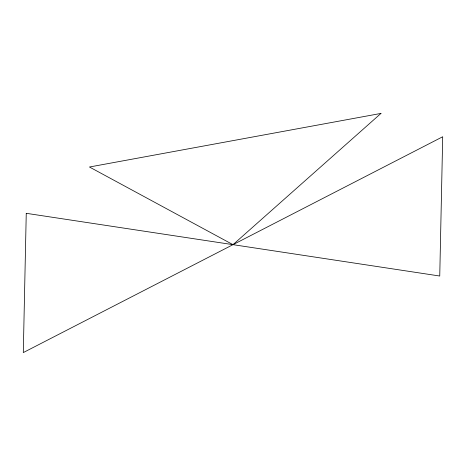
<?xml version="1.0" encoding="UTF-8"?>
<svg xmlns="http://www.w3.org/2000/svg" width="466" height="466" viewBox="0 0 466 466"><rect width="100%" height="100%" fill="white"/><g stroke="black" fill="none" stroke-linecap="round" stroke-linejoin="round"><path stroke-width="0.7" d="M26.253 213.311L23.3 352.581L442.7 136.754L439.747 276.023L26.253 213.311M380.972 113.419L233 244.667L89.46 167.009L380.972 113.419"/></g></svg>
